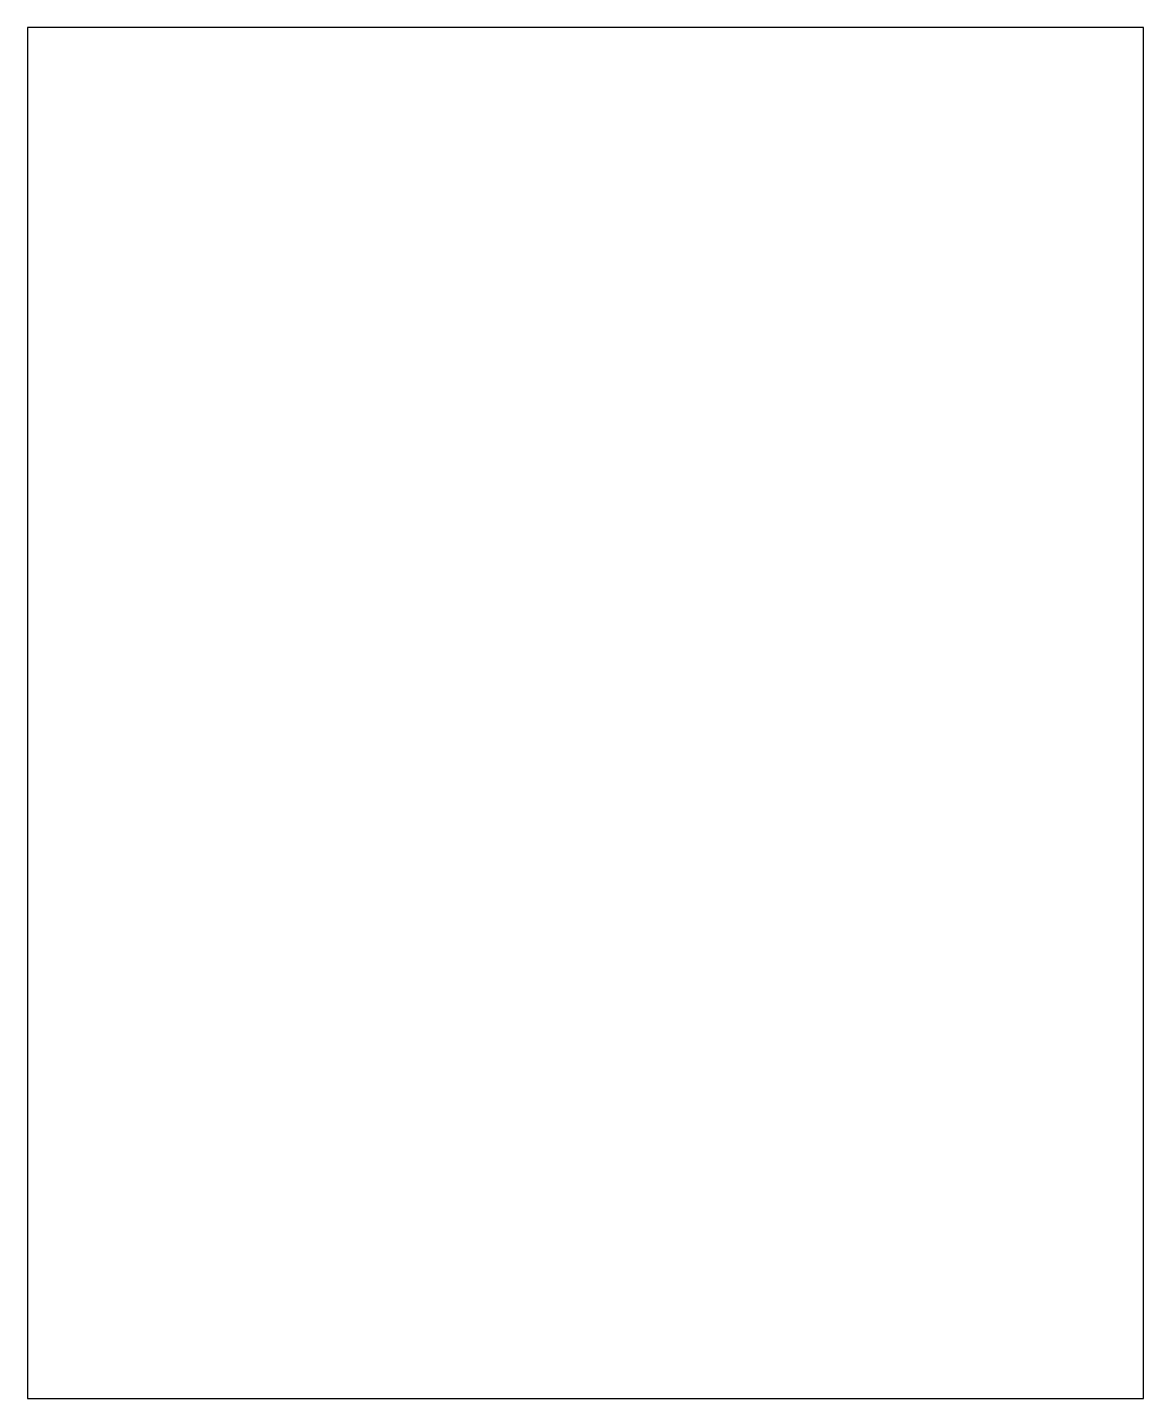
# Model space of a CAD drawing. Header units: millimetres. Extents: x 597 to 1018, y 884 to 1401.
import ezdxf

# ---------------------------------------------------------------- set-up
doc = ezdxf.new("R2010")
doc.units = ezdxf.units.MM
doc.layers.add('_WELD Visible(Default)', color=7, linetype='Continuous', lineweight=30)

msp = doc.modelspace()

# ---------------------------------------------------------------- linework, layer by layer
at = {"layer": '_WELD Visible(Default)'}
for p, q in [((597.19, 1400.81), (597.19, 883.81)), ((1018.19, 1400.81), (597.19, 1400.81)), ((1018.19, 883.81), (1018.19, 1400.81)), ((597.19, 883.81), (1018.19, 883.81))]:
    msp.add_line(p, q, dxfattribs=at)

doc.saveas('drawing.dxf')
